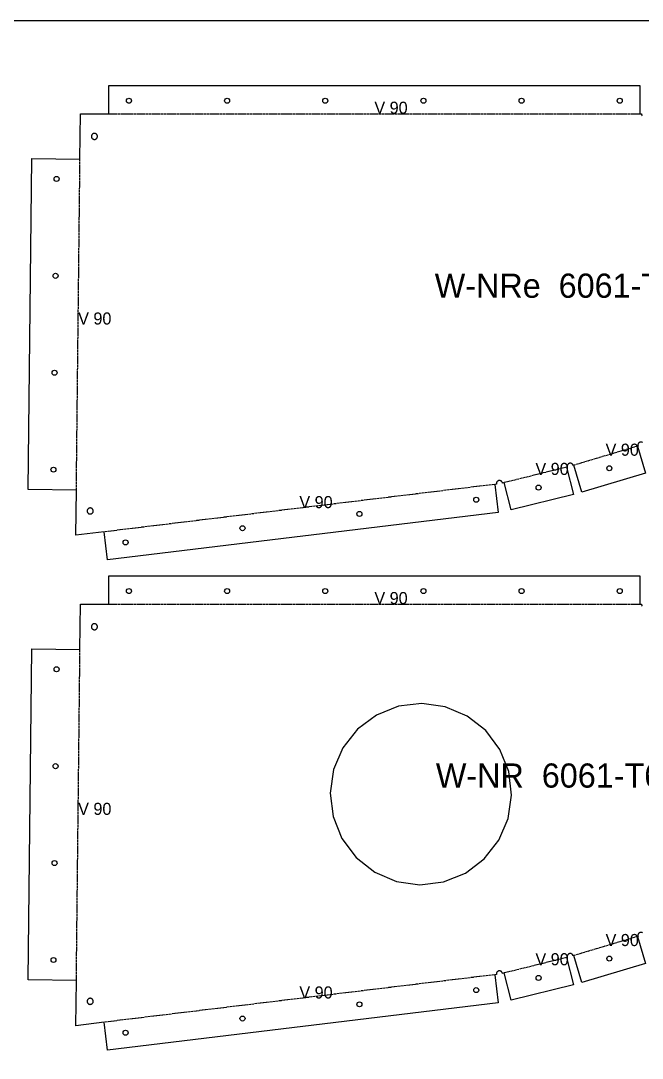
# Model space of a CAD drawing. Header units: millimetres. Extents: x 0 to 2467, y 0 to 1219.
# Drawn here: x 1858 to 2166, y 704 to 1219 of the extents above; entities that cross this region are included whole.
import ezdxf

# ---------------------------------------------------------------- set-up
doc = ezdxf.new("R2010")
doc.units = ezdxf.units.MM
doc.linetypes.add('DASHED', pattern=[1.524, 1.27, -0.254])
for name, color, linetype in [('CUT', 7, 'CONTINUOUS'), ('ETCH', 8, 'CONTINUOUS'), ('HOLE', 6, 'CONTINUOUS'), ('VALLEY', 1, 'DASHED')]:
    doc.layers.add(name, color=color, linetype=linetype)

msp = doc.modelspace()

# ---------------------------------------------------------------- linework, layer by layer
at = {"layer": 'CUT'}
for points in [[(2166.04, 1009.71), (2165.91, 1009.77), (2165.77, 1009.82), (2165.62, 1009.85), (2165.48, 1009.87), (2165.33, 1009.88), (2165.18, 1009.87), (2165.04, 1009.84), (2164.9, 1009.81), (2164.76, 1009.75), (2164.63, 1009.69), (2164.5, 1009.61), (2164.38, 1009.52), (2164.28, 1009.42), (2164.18, 1009.31), (2164.09, 1009.19), (2164.02, 1009.06), (2163.96, 1008.93), (2163.91, 1008.79), (2163.88, 1008.65), (2163.86, 1008.5), (2163.85, 1008.36), (2163.86, 1008.21), (2163.88, 1008.06), (2163.92, 1007.92), (2163.93, 1007.9), (2163.56, 1007.79), (2167.56, 994.4), (2136.03, 984.98), (2132.03, 998.36), (2131.69, 998.26), (2131.67, 998.33), (2131.62, 998.47), (2131.55, 998.6), (2131.47, 998.73), (2131.38, 998.84), (2131.28, 998.95), (2131.17, 999.05), (2131.05, 999.13), (2130.93, 999.21), (2130.79, 999.27), (2130.65, 999.32), (2130.51, 999.35), (2130.36, 999.37), (2130.22, 999.37), (2130.07, 999.37), (2129.92, 999.34), (2129.78, 999.3), (2129.64, 999.25), (2129.51, 999.19), (2129.39, 999.11), (2129.27, 999.02), (2129.16, 998.92), (2129.07, 998.81), (2128.98, 998.69), (2128.91, 998.56), (2128.84, 998.43), (2128.8, 998.29), (2128.76, 998.15), (2128.74, 998), (2128.74, 997.85), (2128.75, 997.71), (2128.77, 997.56), (2128.79, 997.47), (2128.45, 997.39), (2131.8, 983.82), (2100.85, 976.16), (2097.5, 989.72), (2096.61, 989.5), (2096.59, 989.6), (2096.56, 989.74), (2096.5, 989.88), (2096.44, 990.01), (2096.36, 990.14), (2096.27, 990.26), (2096.17, 990.36), (2096.06, 990.46), (2095.94, 990.55), (2095.81, 990.62), (2095.68, 990.68), (2095.54, 990.73), (2095.4, 990.76), (2095.25, 990.78), (2095.11, 990.79), (2094.96, 990.78), (2094.81, 990.75), (2094.67, 990.72), (2094.53, 990.67), (2094.4, 990.6), (2094.28, 990.52), (2094.16, 990.43), (2094.05, 990.33), (2093.95, 990.22), (2093.87, 990.1), (2093.79, 989.98), (2093.73, 989.84), (2093.69, 989.7), (2093.65, 989.56), (2093.63, 989.41), (2093.63, 989.27), (2093.64, 989.12), (2093.66, 988.97), (2093.66, 988.96), (2092.76, 988.85), (2094.44, 974.98), (1900.53, 951.4), (1898.85, 965.27), (1884.86, 963.57), (1885.11, 986.05), (1861.14, 986.31), (1862.93, 1150.62), (1886.9, 1150.35), (1887.14, 1172.83), (1901.23, 1172.83), (1901.23, 1186.8), (2164.84, 1186.8), (2164.84, 1172.83), (2165.66, 1172.83), (2165.65, 1172.69), (2165.66, 1172.54), (2165.68, 1172.39), (2165.72, 1172.25), (2165.77, 1172.11), (2165.84, 1171.98), (2165.91, 1171.86), (2166, 1171.74)], [(2166.04, 766.31), (2165.91, 766.37), (2165.77, 766.42), (2165.62, 766.45), (2165.48, 766.47), (2165.33, 766.47), (2165.18, 766.47), (2165.04, 766.44), (2164.9, 766.4), (2164.76, 766.35), (2164.63, 766.29), (2164.5, 766.21), (2164.38, 766.12), (2164.28, 766.02), (2164.18, 765.91), (2164.09, 765.79), (2164.02, 765.66), (2163.96, 765.53), (2163.91, 765.39), (2163.88, 765.25), (2163.86, 765.1), (2163.85, 764.95), (2163.86, 764.81), (2163.88, 764.66), (2163.92, 764.52), (2163.93, 764.5), (2163.56, 764.39), (2167.56, 751), (2136.03, 741.58), (2132.03, 754.96), (2131.69, 754.86), (2131.67, 754.93), (2131.62, 755.07), (2131.55, 755.2), (2131.47, 755.32), (2131.38, 755.44), (2131.28, 755.55), (2131.17, 755.65), (2131.05, 755.73), (2130.93, 755.81), (2130.79, 755.87), (2130.65, 755.92), (2130.51, 755.95), (2130.36, 755.97), (2130.22, 755.97), (2130.07, 755.96), (2129.92, 755.94), (2129.78, 755.9), (2129.64, 755.85), (2129.51, 755.79), (2129.39, 755.71), (2129.27, 755.62), (2129.16, 755.52), (2129.07, 755.41), (2128.98, 755.29), (2128.91, 755.16), (2128.84, 755.03), (2128.8, 754.89), (2128.76, 754.75), (2128.74, 754.6), (2128.74, 754.45), (2128.75, 754.31), (2128.77, 754.16), (2128.79, 754.07), (2128.45, 753.98), (2131.8, 740.42), (2100.85, 732.76), (2097.5, 746.32), (2096.61, 746.1), (2096.59, 746.2), (2096.56, 746.34), (2096.5, 746.48), (2096.44, 746.61), (2096.36, 746.74), (2096.27, 746.85), (2096.17, 746.96), (2096.06, 747.06), (2095.94, 747.15), (2095.81, 747.22), (2095.68, 747.28), (2095.54, 747.33), (2095.4, 747.36), (2095.25, 747.38), (2095.11, 747.39), (2094.96, 747.38), (2094.81, 747.35), (2094.67, 747.32), (2094.53, 747.26), (2094.4, 747.2), (2094.28, 747.12), (2094.16, 747.03), (2094.05, 746.93), (2093.95, 746.82), (2093.87, 746.7), (2093.79, 746.58), (2093.73, 746.44), (2093.69, 746.3), (2093.65, 746.16), (2093.63, 746.01), (2093.63, 745.87), (2093.64, 745.72), (2093.66, 745.57), (2093.66, 745.56), (2092.76, 745.45), (2094.44, 731.58), (1900.53, 708), (1898.85, 721.87), (1884.86, 720.17), (1885.11, 742.64), (1861.14, 742.91), (1862.93, 907.21), (1886.9, 906.95), (1887.14, 929.43), (1901.23, 929.43), (1901.23, 943.4), (2164.84, 943.4), (2164.84, 929.43), (2165.66, 929.43), (2165.65, 929.28), (2165.66, 929.14), (2165.68, 928.99), (2165.72, 928.85), (2165.77, 928.71), (2165.84, 928.58), (2165.91, 928.45), (2166, 928.34)]]:
    msp.add_lwpolyline(points, dxfattribs=at)
for points in [[(1894.65, 1160.22), (1894.79, 1160.28), (1894.91, 1160.36), (1895.03, 1160.45), (1895.14, 1160.55), (1895.23, 1160.66), (1895.32, 1160.78), (1895.39, 1160.9), (1895.45, 1161.04), (1895.5, 1161.18), (1895.54, 1161.32), (1895.56, 1161.47), (1895.56, 1161.61), (1895.55, 1161.76), (1895.53, 1161.91), (1895.49, 1162.05), (1895.44, 1162.19), (1895.37, 1162.32), (1895.3, 1162.44), (1895.21, 1162.56), (1895.11, 1162.67), (1895, 1162.77), (1894.88, 1162.85), (1894.75, 1162.93), (1894.62, 1162.99), (1894.48, 1163.03), (1894.33, 1163.07), (1894.19, 1163.09), (1894.04, 1163.09), (1893.89, 1163.08), (1893.75, 1163.06), (1893.61, 1163.02), (1893.47, 1162.97), (1893.34, 1162.91), (1893.21, 1162.83), (1893.09, 1162.74), (1892.99, 1162.64), (1892.89, 1162.53), (1892.8, 1162.41), (1892.73, 1162.28), (1892.67, 1162.15), (1892.62, 1162.01), (1892.59, 1161.87), (1892.57, 1161.72), (1892.56, 1161.57), (1892.57, 1161.43), (1892.59, 1161.28), (1892.63, 1161.14), (1892.68, 1161), (1892.75, 1160.87), (1892.83, 1160.74), (1892.92, 1160.63), (1893.02, 1160.52), (1893.13, 1160.42), (1893.25, 1160.33), (1893.37, 1160.26), (1893.51, 1160.2), (1893.65, 1160.15), (1893.79, 1160.12), (1893.94, 1160.1), (1894.08, 1160.09), (1894.23, 1160.1), (1894.37, 1160.13), (1894.52, 1160.16), (1894.65, 1160.22)], [(1892.43, 974.23), (1892.57, 974.28), (1892.7, 974.34), (1892.83, 974.42), (1892.94, 974.51), (1893.05, 974.61), (1893.15, 974.72), (1893.23, 974.84), (1893.31, 974.97), (1893.37, 975.1), (1893.42, 975.24), (1893.45, 975.39), (1893.47, 975.53), (1893.48, 975.68), (1893.47, 975.83), (1893.44, 975.97), (1893.41, 976.11), (1893.35, 976.25), (1893.29, 976.38), (1893.21, 976.51), (1893.12, 976.62), (1893.02, 976.73), (1892.91, 976.83), (1892.79, 976.92), (1892.66, 976.99), (1892.53, 977.05), (1892.39, 977.1), (1892.25, 977.13), (1892.1, 977.15), (1891.96, 977.16), (1891.81, 977.15), (1891.66, 977.12), (1891.52, 977.09), (1891.38, 977.03), (1891.25, 976.97), (1891.13, 976.89), (1891.01, 976.8), (1890.9, 976.7), (1890.8, 976.59), (1890.72, 976.47), (1890.64, 976.35), (1890.58, 976.21), (1890.53, 976.07), (1890.5, 975.93), (1890.48, 975.78), (1890.48, 975.64), (1890.49, 975.49), (1890.51, 975.34), (1890.55, 975.2), (1890.6, 975.06), (1890.66, 974.93), (1890.74, 974.81), (1890.83, 974.69), (1890.93, 974.58), (1891.04, 974.48), (1891.16, 974.4), (1891.29, 974.32), (1891.42, 974.26), (1891.56, 974.22), (1891.7, 974.18), (1891.85, 974.16), (1892, 974.16), (1892.14, 974.17), (1892.29, 974.19), (1892.43, 974.23)], [(1894.65, 916.81), (1894.79, 916.88), (1894.91, 916.96), (1895.03, 917.05), (1895.14, 917.15), (1895.23, 917.26), (1895.32, 917.38), (1895.39, 917.5), (1895.45, 917.64), (1895.5, 917.78), (1895.54, 917.92), (1895.56, 918.07), (1895.56, 918.21), (1895.55, 918.36), (1895.53, 918.51), (1895.49, 918.65), (1895.44, 918.79), (1895.37, 918.92), (1895.3, 919.04), (1895.21, 919.16), (1895.11, 919.27), (1895, 919.36), (1894.88, 919.45), (1894.75, 919.52), (1894.62, 919.59), (1894.48, 919.63), (1894.33, 919.67), (1894.19, 919.69), (1894.04, 919.69), (1893.89, 919.68), (1893.75, 919.66), (1893.61, 919.62), (1893.47, 919.57), (1893.34, 919.5), (1893.21, 919.43), (1893.09, 919.34), (1892.99, 919.24), (1892.89, 919.13), (1892.8, 919.01), (1892.73, 918.88), (1892.67, 918.75), (1892.62, 918.61), (1892.59, 918.46), (1892.57, 918.32), (1892.56, 918.17), (1892.57, 918.02), (1892.59, 917.88), (1892.63, 917.74), (1892.68, 917.6), (1892.75, 917.47), (1892.83, 917.34), (1892.92, 917.22), (1893.02, 917.12), (1893.13, 917.02), (1893.25, 916.93), (1893.37, 916.86), (1893.51, 916.8), (1893.65, 916.75), (1893.79, 916.72), (1893.94, 916.7), (1894.08, 916.69), (1894.23, 916.7), (1894.37, 916.73), (1894.52, 916.76), (1894.65, 916.81)], [(2044, 791.81), (2055.63, 790.15), (2067.3, 791.56), (2078.2, 795.94), (2087.6, 802.99), (2094.85, 812.23), (2099.46, 823.03), (2101.12, 834.66), (2099.71, 846.32), (2095.34, 857.23), (2088.29, 866.62), (2079.05, 873.87), (2068.24, 878.49), (2056.61, 880.15), (2044.95, 878.74), (2034.05, 874.36), (2024.65, 867.32), (2017.4, 858.07), (2012.79, 847.27), (2011.13, 835.64), (2012.53, 823.98), (2016.91, 813.08), (2023.96, 803.68), (2033.2, 796.43), (2044, 791.81)], [(1892.43, 730.83), (1892.57, 730.88), (1892.7, 730.94), (1892.83, 731.02), (1892.94, 731.11), (1893.05, 731.21), (1893.15, 731.32), (1893.23, 731.44), (1893.31, 731.57), (1893.37, 731.7), (1893.42, 731.84), (1893.45, 731.98), (1893.47, 732.13), (1893.48, 732.28), (1893.47, 732.42), (1893.44, 732.57), (1893.41, 732.71), (1893.35, 732.85), (1893.29, 732.98), (1893.21, 733.11), (1893.12, 733.22), (1893.02, 733.33), (1892.91, 733.43), (1892.79, 733.52), (1892.66, 733.59), (1892.53, 733.65), (1892.39, 733.7), (1892.25, 733.73), (1892.1, 733.75), (1891.96, 733.76), (1891.81, 733.75), (1891.66, 733.72), (1891.52, 733.69), (1891.38, 733.63), (1891.25, 733.57), (1891.13, 733.49), (1891.01, 733.4), (1890.9, 733.3), (1890.8, 733.19), (1890.72, 733.07), (1890.64, 732.95), (1890.58, 732.81), (1890.53, 732.67), (1890.5, 732.53), (1890.48, 732.38), (1890.48, 732.24), (1890.49, 732.09), (1890.51, 731.94), (1890.55, 731.8), (1890.6, 731.66), (1890.66, 731.53), (1890.74, 731.41), (1890.83, 731.29), (1890.93, 731.18), (1891.04, 731.08), (1891.16, 731), (1891.29, 730.92), (1891.42, 730.86), (1891.56, 730.82), (1891.7, 730.78), (1891.85, 730.76), (1892, 730.76), (1892.14, 730.77), (1892.29, 730.79), (1892.43, 730.83)]]:
    msp.add_lwpolyline(points, close=True, dxfattribs=at)
at = {"layer": 'ETCH'}
msp.add_lwpolyline([(0, 0), (2438, 0), (2438, 1219), (0, 1219)], close=True, dxfattribs=at)
at = {"layer": 'HOLE'}
for centre in [(1911.23, 1179.3), (1959.95, 1179.3), (2008.67, 1179.3), (2057.4, 1179.3), (2106.12, 1179.3), (2154.84, 1179.3), (1875.32, 1140.48), (1874.79, 1092.38), (1874.27, 1044.27), (1873.75, 996.17), (2149.65, 996.88), (2114.53, 987.27), (2083.61, 981.22), (2025.59, 974.17), (1967.57, 967.11), (1909.55, 960.05), (1911.23, 935.9), (1959.95, 935.9), (2008.67, 935.9), (2057.4, 935.9), (2106.12, 935.9), (2154.84, 935.9), (1875.32, 897.08), (1874.79, 848.98), (1874.27, 800.87), (1873.75, 752.77), (2149.65, 753.48), (2114.53, 743.87), (2083.61, 737.82), (2025.59, 730.76), (1967.57, 723.71), (1909.55, 716.65)]:
    msp.add_circle(centre, 1.25, dxfattribs=at)
at = {"layer": 'VALLEY'}
for p, q in [((1901.23, 1172.83), (2164.84, 1172.83)), ((1885.11, 986.05), (1886.9, 1150.35)), ((2163.56, 1007.79), (2132.03, 998.36)), ((2128.45, 997.39), (2097.5, 989.72)), ((2092.76, 988.85), (1898.85, 965.27)), ((1901.23, 929.43), (2164.84, 929.43)), ((1885.11, 742.64), (1886.9, 906.95)), ((2163.56, 764.39), (2132.03, 754.96)), ((2128.45, 753.98), (2097.5, 746.32)), ((2092.76, 745.45), (1898.85, 721.87))]:
    msp.add_line(p, q, dxfattribs=at)

# ---------------------------------------------------------------- texts
at = {"layer": 'ETCH'}
for s, height, p in [('V 90', 6, (2033.04, 1172.83)), ('W-NRe  6061-T6 0.020in', 12, (2063, 1081.49)), ('V 90', 6, (1886, 1068.2)), ('V 90', 6, (2147.79, 1003.08)), ('V 90', 6, (2112.97, 993.55)), ('V 90', 6, (1995.8, 977.06)), ('V 90', 6, (2033.04, 929.43)), ('W-NR  6061-T6 0.020in', 12, (2063.56, 838.33)), ('V 90', 6, (1886, 824.8)), ('V 90', 6, (2147.79, 759.68)), ('V 90', 6, (2112.97, 750.15)), ('V 90', 6, (1995.8, 733.66))]:
    msp.add_text(s, height=height, dxfattribs=at).set_placement(p)

doc.saveas('drawing.dxf')
